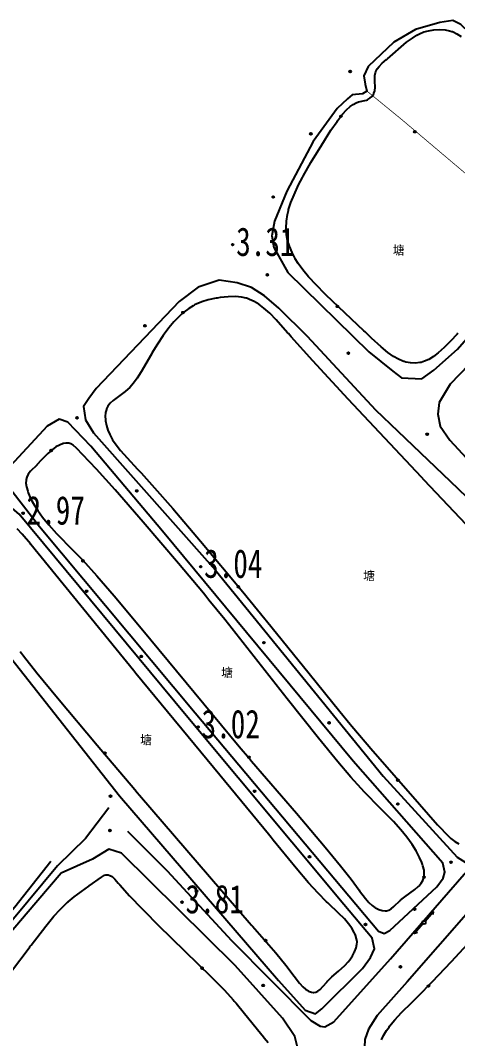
# Model space of a CAD drawing. Header units: metres. Extents: x 494039 to 619385, y 3351420 to 3402703.
# Drawn here: x 594504.6 to 594565.8, y 3393029.2 to 3393171.6 of the extents above; entities that cross this region are included whole.
import ezdxf
from ezdxf.enums import TextEntityAlignment as Align

# ---------------------------------------------------------------- set-up
doc = ezdxf.new("R2010")
doc.units = ezdxf.units.M
for name, pattern in [('2450', [0]), ('6461', [0]), ('8521', [0])]:
    doc.linetypes.add(name, pattern=pattern)
for name, color, linetype in [('210100', 130, 'Continuous'), ('270102', 130, '6461'), ('380202', 8, '2450'), ('541200', 8, 'Continuous'), ('720100', 8, 'Continuous'), ('760201', 8, '8521')]:
    doc.layers.add(name, color=color, linetype=linetype)

# ---------------------------------------------------------------- blocks, each defined once
blk = doc.blocks.new('dy')
blk.add_line((0.5, 0), (4, 0))
blk.add_lwpolyline([(3.31, 0.4), (4, 0), (3.31, -0.4)])
blk.add_circle((0, 0), 0.5)
blk = doc.blocks.new('y13')
blk.add_text('塘', height=2.5).set_placement((-1.67, -1.12))
blk = doc.blocks.new('p_point')
for radius in [0.25, 0.2, 0.15, 0.1, 0.05]:
    blk.add_circle((0, 0), radius)
blk.add_point((0, 0))
blk = doc.blocks.new('1-1&1-2&1-5')
at = {"layer": '210100', "color": 130, "flags": 128}
for points, elevation in [([(594565.77, 3393127.82), (594565.68, 3393127.72), (594564.75, 3393126.7), (594563.86, 3393125.82), (594563.04, 3393125.09), (594562.39, 3393124.6), (594561.72, 3393124.18), (594561.13, 3393123.91), (594560.64, 3393123.75), (594560.51, 3393123.72), (594560.47, 3393123.72), (594559.88, 3393123.65), (594559.18, 3393123.68), (594558.54, 3393123.8), (594558.28, 3393123.87), (594558.23, 3393123.89), (594558.1, 3393123.93), (594557.48, 3393124.2), (594556.78, 3393124.6), (594556.01, 3393125.15), (594555.05, 3393125.93), (594553.73, 3393127.15), (594552.82, 3393128.01), (594552.66, 3393128.16), (594547.4, 3393133.16), (594545.85, 3393134.72), (594545.1, 3393135.52), (594544.96, 3393135.68), (594544.91, 3393135.73), (594544.13, 3393136.68), (594543.48, 3393137.57), (594543.06, 3393138.23), (594543.03, 3393138.29), (594542.99, 3393138.35), (594542.6, 3393139.12), (594542.25, 3393139.98), (594541.99, 3393140.81), (594541.84, 3393141.58), (594541.83, 3393141.65), (594541.82, 3393141.71), (594541.77, 3393142.53), (594541.82, 3393143.49), (594541.97, 3393144.44), (594542.09, 3393144.98), (594542.1, 3393145.04), (594542.13, 3393145.14), (594542.44, 3393146.09), (594542.89, 3393147.2), (594543.53, 3393148.56), (594544.09, 3393149.62), (594544.17, 3393149.78), (594545.25, 3393151.69), (594546.76, 3393154.19), (594548.05, 3393156.2), (594548.91, 3393157.45), (594548.96, 3393157.52), (594549.68, 3393158.45), (594550.24, 3393159.07), (594550.72, 3393159.51), (594551.17, 3393159.83), (594551.59, 3393160.05), (594551.88, 3393160.16), (594551.91, 3393160.16), (594553, 3393160.42), (594553.15, 3393160.48), (594553.18, 3393160.49), (594553.2, 3393160.5), (594553.5, 3393160.69), (594553.77, 3393160.93), (594553.98, 3393161.21), (594554.04, 3393161.32), (594554.05, 3393161.34), (594554.06, 3393161.37), (594554.17, 3393161.73), (594554.21, 3393162.22), (594554.17, 3393163.09), (594554.17, 3393163.12), (594554.18, 3393163.84), (594554.27, 3393164.29), (594554.3, 3393164.39), (594554.32, 3393164.43), (594554.5, 3393164.78), (594554.78, 3393165.14), (594555.23, 3393165.57), (594555.83, 3393166.08), (594555.87, 3393166.11), (594555.97, 3393166.19), (594558.62, 3393168.5), (594559.43, 3393169.1), (594560.06, 3393169.51), (594560.61, 3393169.79), (594560.85, 3393169.89), (594560.96, 3393169.93), (594561.04, 3393169.96), (594561.67, 3393170.13), (594562.41, 3393170.25), (594563.25, 3393170.29), (594564, 3393170.24), (594564.64, 3393170.12), (594564.94, 3393170.02), (594565.02, 3393170), (594565.13, 3393169.95), (594565.66, 3393169.7), (594566.25, 3393169.3)], 2.63), ([(594571.99, 3393095.8), (594561.08, 3393107.31), (594560.7, 3393107.71), (594550.47, 3393118.62), (594545.53, 3393123.95), (594542.47, 3393127.35), (594542.09, 3393127.79), (594541.98, 3393127.91), (594540.38, 3393129.71), (594539.49, 3393130.62), (594538.68, 3393131.34), (594537.96, 3393131.88), (594537.32, 3393132.27), (594536.66, 3393132.57), (594536.38, 3393132.67), (594536.24, 3393132.72), (594536.17, 3393132.74), (594535.53, 3393132.87), (594534.7, 3393132.95), (594533.68, 3393132.93), (594532.57, 3393132.82), (594532.14, 3393132.75), (594532.05, 3393132.73), (594531.99, 3393132.72), (594530.87, 3393132.48), (594529.99, 3393132.22), (594529.21, 3393131.9), (594528.98, 3393131.79), (594528.92, 3393131.76), (594528.77, 3393131.68), (594528.17, 3393131.31), (594527.47, 3393130.78), (594526.81, 3393130.19), (594526.06, 3393129.41), (594525.36, 3393128.57), (594524.6, 3393127.53), (594523.78, 3393126.3), (594523.02, 3393125.03), (594522.95, 3393124.92), (594521.53, 3393122.42), (594520.97, 3393121.56), (594520.43, 3393120.84), (594519.91, 3393120.26), (594519.33, 3393119.73), (594519.27, 3393119.68), (594518.33, 3393118.99), (594517.6, 3393118.44), (594517.17, 3393118.04), (594516.87, 3393117.65), (594516.67, 3393117.28), (594516.65, 3393117.21), (594516.64, 3393117.18), (594516.53, 3393116.76), (594516.48, 3393116.19), (594516.5, 3393115.77), (594516.51, 3393115.74), (594516.53, 3393115.57), (594516.65, 3393114.91), (594516.85, 3393114.28), (594517.12, 3393113.68), (594517.52, 3393112.95), (594517.99, 3393112.25), (594518.62, 3393111.44), (594519.54, 3393110.39), (594520.99, 3393108.85), (594521.11, 3393108.72), (594521.5, 3393108.31), (594523.38, 3393106.23), (594525.92, 3393103.33), (594529.8, 3393098.76), (594535.71, 3393091.68), (594538.81, 3393087.91), (594539.05, 3393087.62), (594544.98, 3393080.24), (594549.27, 3393074.93), (594550.72, 3393073.18), (594550.96, 3393072.89), (594553.92, 3393069.43), (594559.16, 3393063.43), (594562.96, 3393059.12), (594563.21, 3393058.83), (594563.27, 3393058.78), (594564.18, 3393057.79), (594564.81, 3393057.2), (594565.37, 3393056.78), (594565.91, 3393056.46)], 2.57), ([(594504.61, 3393083.32), (594504.77, 3393083.11), (594505.07, 3393082.71), (594506.92, 3393080.36), (594509.8, 3393076.85), (594515.37, 3393070.24), (594520.64, 3393064.03), (594520.97, 3393063.64), (594521.29, 3393063.27), (594532.77, 3393049.88), (594536.61, 3393045.44), (594536.94, 3393045.07), (594537.06, 3393044.94), (594540.33, 3393041.19), (594541.74, 3393039.47), (594542.76, 3393038.14), (594542.87, 3393037.99), (594542.91, 3393037.94), (594543.66, 3393036.95), (594544.1, 3393036.47), (594544.5, 3393036.13), (594544.91, 3393035.88), (594544.93, 3393035.86), (594545.31, 3393035.7), (594545.57, 3393035.65), (594545.59, 3393035.65), (594545.64, 3393035.65), (594545.94, 3393035.7), (594546.23, 3393035.83), (594546.53, 3393036.07), (594546.93, 3393036.49), (594547.5, 3393037.17), (594547.56, 3393037.24), (594548.16, 3393037.85), (594549.1, 3393038.67), (594550, 3393039.46), (594550.46, 3393039.95), (594550.68, 3393040.22), (594550.69, 3393040.24), (594551.04, 3393040.78), (594551.31, 3393041.28), (594551.32, 3393041.3), (594551.33, 3393041.33), (594551.57, 3393041.91), (594551.68, 3393042.4), (594551.7, 3393042.72), (594551.7, 3393042.74), (594551.64, 3393043.19), (594551.47, 3393043.69), (594551.37, 3393043.93), (594551.36, 3393043.95), (594551.31, 3393044.05), (594550.97, 3393044.64), (594550.51, 3393045.28), (594549.92, 3393045.97), (594549.11, 3393046.77), (594547.69, 3393048.1), (594547.61, 3393048.18), (594547.43, 3393048.35), (594546.24, 3393049.57), (594544.93, 3393051.01), (594543.2, 3393053.04), (594539.98, 3393056.98), (594539.82, 3393057.17), (594539.67, 3393057.35), (594539.3, 3393057.81), (594532.5, 3393066.07), (594520.78, 3393080.26), (594520.49, 3393080.62), (594506.1, 3393098.29), (594506.02, 3393098.39), (594504.87, 3393099.75), (594504.17, 3393100.48)], 2.41), ([(594555.1, 3393029.07), (594555.39, 3393029.66), (594555.81, 3393030.35), (594556.17, 3393030.84), (594556.24, 3393030.94), (594556.98, 3393031.85), (594557.91, 3393032.86), (594559.36, 3393034.29), (594560.09, 3393035), (594560.31, 3393035.21), (594562.21, 3393037.14), (594564.91, 3393039.99), (594569.44, 3393044.9)], 2.46), ([(594503.54, 3393038.85), (594505.71, 3393041.74), (594505.94, 3393042.04), (594506.01, 3393042.14), (594506.11, 3393042.27), (594508.18, 3393044.96), (594509.32, 3393046.32), (594510.18, 3393047.28), (594510.98, 3393048.07), (594511.22, 3393048.28), (594511.28, 3393048.33), (594512.15, 3393049.04), (594513.66, 3393050.15), (594514.2, 3393050.54), (594514.23, 3393050.56), (594515.95, 3393051.79), (594515.97, 3393051.8), (594516.39, 3393052.05), (594516.59, 3393052.12), (594516.6, 3393052.13), (594516.64, 3393052.13), (594516.9, 3393052.13), (594517.15, 3393052.04), (594517.44, 3393051.86), (594517.81, 3393051.51), (594518.31, 3393050.95), (594518.35, 3393050.91), (594518.51, 3393050.72), (594519.89, 3393049.18), (594521.63, 3393047.36), (594524.17, 3393044.82), (594525.45, 3393043.56), (594525.59, 3393043.42), (594525.77, 3393043.24), (594531.32, 3393037.84), (594533.14, 3393035.98), (594534.36, 3393034.66), (594534.53, 3393034.47), (594534.69, 3393034.28), (594534.78, 3393034.19), (594535.96, 3393032.74), (594538.19, 3393029.96), (594538.62, 3393029.45), (594538.71, 3393029.34), (594538.73, 3393029.32), (594539.28, 3393028.66)], 2.46)]:
    blk.add_lwpolyline(points, dxfattribs=dict(at, elevation=elevation))
at = {"layer": '210100', "color": 130, "elevation": 2.57, "flags": 128}
blk.add_lwpolyline([(594536.64, 3393068.38), (594536.95, 3393068.01), (594543.21, 3393060.72), (594547.25, 3393055.97), (594549.39, 3393053.38), (594550.87, 3393051.49), (594552.01, 3393049.95), (594552.05, 3393049.9), (594552.87, 3393048.79), (594553.35, 3393048.25), (594553.79, 3393047.85), (594554.18, 3393047.57), (594554.24, 3393047.54), (594554.27, 3393047.52), (594554.75, 3393047.26), (594555.2, 3393047.11), (594555.61, 3393047.06), (594555.76, 3393047.07), (594555.79, 3393047.07), (594555.83, 3393047.08), (594556.14, 3393047.17), (594556.46, 3393047.35), (594556.85, 3393047.67), (594557.72, 3393048.52), (594557.76, 3393048.55), (594557.81, 3393048.6), (594558.38, 3393049.05), (594559.77, 3393050.05), (594560.25, 3393050.47), (594560.3, 3393050.52), (594560.32, 3393050.54), (594560.65, 3393050.94), (594560.88, 3393051.33), (594561.03, 3393051.72), (594561.06, 3393051.8), (594561.06, 3393051.84), (594561.1, 3393052.26), (594561.06, 3393052.76), (594560.9, 3393053.37), (594560.83, 3393053.58), (594560.74, 3393053.83), (594560.43, 3393054.56), (594559.95, 3393055.48), (594559.4, 3393056.35), (594558.64, 3393057.39), (594557.81, 3393058.39), (594556.77, 3393059.55), (594554.94, 3393061.42), (594552.75, 3393063.67), (594552.26, 3393064.19), (594550.84, 3393065.77), (594549.01, 3393067.93), (594546.32, 3393071.21), (594541.93, 3393076.73), (594533.19, 3393087.8), (594530.99, 3393090.53), (594530.55, 3393091.07), (594530.21, 3393091.49), (594526.73, 3393095.65), (594521.81, 3393101.41), (594517.87, 3393105.93), (594515.26, 3393108.82), (594513.31, 3393110.9), (594512.49, 3393111.73), (594512.47, 3393111.75), (594512.01, 3393112.17), (594511.69, 3393112.38), (594511.4, 3393112.47), (594511.38, 3393112.48), (594511.35, 3393112.48), (594510.98, 3393112.48), (594510.71, 3393112.42), (594510.71, 3393112.42), (594510.61, 3393112.4), (594510.07, 3393112.2), (594509.58, 3393111.94), (594509.05, 3393111.55), (594508.47, 3393111.04), (594507.57, 3393110.12), (594506.94, 3393109.45), (594506.9, 3393109.41), (594506.05, 3393108.53), (594505.73, 3393108.11), (594505.52, 3393107.71), (594505.42, 3393107.39), (594505.41, 3393107.34), (594505.41, 3393107.31), (594505.39, 3393106.87), (594505.47, 3393106.36), (594505.65, 3393105.74), (594505.73, 3393105.51), (594506.1, 3393104.64), (594506.54, 3393103.82), (594507.04, 3393103.04), (594507.71, 3393102.1), (594508.6, 3393101.03), (594509.69, 3393099.83), (594511.97, 3393097.5), (594512.78, 3393096.67), (594513.3, 3393096.13), (594515.3, 3393093.93), (594517.73, 3393091.13), (594521.53, 3393086.6), (594535.21, 3393070.07)], close=True, dxfattribs=at)
at = {"layer": '270102', "color": 130, "const_width": 0.1, "elevation": 3.36, "flags": 128}
blk.add_lwpolyline([(594571.84, 3393145.98), (594569.3, 3393148.1), (594557.89, 3393157.75), (594553.08, 3393161.68)], dxfattribs=at)
at = {"layer": '380202', "color": 8, "elevation": 3.95, "flags": 128}
blk.add_lwpolyline([(594516.98, 3393061.48), (594513.71, 3393057.21), (594509.79, 3393053.37), (594499.27, 3393040.75), (594489.11, 3393030.57), (594482.59, 3393024.03), (594474.23, 3393017.31), (594458.76, 3393005.04)], dxfattribs=at)
at = {"layer": '720100', "color": 8}
for p in [(594550.73, 3393164.42, 2.97), (594549.44, 3393158.15, 2.2), (594545.24, 3393155.71, 3.09), (594559.77, 3393156, 2.63), (594539.98, 3393146.88, 3.04), (594534.3, 3393140.21, 3.31), (594539.15, 3393135.99, 3.19), (594548.95, 3393131.58, 2.2), (594527.35, 3393130.72, 1.9), (594522.03, 3393128.88, 3.23), (594550.48, 3393125.05, 3.22), (594512.54, 3393116.01, 2.9), (594561.5, 3393113.71, 3.31), (594508.93, 3393111.44, 2.09), (594520.89, 3393105.79, 2.99), (594505, 3393102.66, 2.97), (594513.37, 3393096.02, 2.09), (594529.83, 3393095.2, 3.04), (594513.88, 3393091.76, 2.92), (594535.1, 3393092.37, 1.9), (594538.67, 3393084.57, 2.99), (594521.52, 3393082.65, 3), (594547.78, 3393073.36, 2.95), (594529.47, 3393072.78, 3.02), (594516.42, 3393069.12, 1.95), (594536.58, 3393068.55, 2.09), (594557.4, 3393065.35, 1.9), (594517.22, 3393063.12, 3.02), (594537.37, 3393063.8, 2.99), (594557.38, 3393062.02, 2.96), (594517.14, 3393058.31, 3.52), (594545.05, 3393054.65, 2.93), (594564.83, 3393053.87, 3.02), (594561.06, 3393051.8, 2.09), (594529.25, 3393049.84, 3), (594527.22, 3393048.3, 3.81), (594559.75, 3393047.3, 2.96), (594552.87, 3393045.18, 3.01), (594538.91, 3393042.95, 1.95), (594530.02, 3393039.06, 1.83), (594557.76, 3393039.25, 3.62), (594538.56, 3393036.66, 3.76), (594561.69, 3393036.57, 1.87)]:
    blk.add_point(p, dxfattribs=at)
at = {"layer": '760201', "color": 8, "flags": 128}
for points, elevation in [([(594578.86, 3393142.45), (594580.11, 3393143.69), (594581.46, 3393145.6), (594584.28, 3393150.19), (594585.01, 3393151.43), (594584.99, 3393152.27), (594584.34, 3393153.28), (594581.35, 3393156.51), (594571.25, 3393166.14), (594566.2, 3393171.01), (594565.07, 3393171.57), (594563.25, 3393171.27), (594559.85, 3393170.29), (594556.82, 3393168.53), (594553.24, 3393165.13), (594552.66, 3393163.8), (594552.82, 3393162.67), (594553.08, 3393161.68), (594552.45, 3393161.32), (594550.99, 3393161.15), (594550.34, 3393160.59), (594548.92, 3393159.24), (594545.57, 3393154.65), (594541.89, 3393147.67), (594540.14, 3393143.49), (594539.76, 3393141.43), (594540.04, 3393139.8), (594542.04, 3393136.31), (594553.32, 3393125.25), (594556.7, 3393122.52), (594557.92, 3393121.58), (594560.77, 3393121.46), (594562.43, 3393122.67), (594565.73, 3393125.61), (594569.94, 3393130.42), (594576.14, 3393138.95), (594577.71, 3393141.25)], 3.9), ([(594571.23, 3393127.47), (594564.71, 3393120.69), (594563.2, 3393118.15), (594562.97, 3393116.51), (594563.33, 3393114.84), (594564.68, 3393112.89), (594573.33, 3393103.53), (594591.36, 3393086.8), (594592.93, 3393085.76), (594593.86, 3393085.21), (594594.89, 3393085.54), (594598.62, 3393089.9), (594612.2, 3393106.55), (594623.63, 3393120.94), (594635.25, 3393135.52), (594642.88, 3393144.88), (594643.44, 3393146), (594643.74, 3393146.87), (594643.8, 3393147.67), (594642.42, 3393149.74), (594633.97, 3393156.94), (594628.39, 3393161.6), (594626.55, 3393162.9), (594624.88, 3393162.01), (594621.69, 3393159.1), (594618.8, 3393156.85), (594616.2, 3393155.99), (594614.06, 3393156.43), (594609.65, 3393158.31), (594608.19, 3393158.13), (594606.71, 3393156.51), (594605.68, 3393156.18), (594603.84, 3393157.48), (594600.33, 3393160.18), (594599.49, 3393160.69), (594597.43, 3393159.51), (594585.86, 3393146.13), (594577.94, 3393136.12)], 3.9), ([(594554.3, 3393117.06), (594544.78, 3393127.39), (594540.76, 3393131.34), (594538.75, 3393133.05), (594536.95, 3393134.22), (594534.94, 3393134.89), (594532.43, 3393135.23), (594529.47, 3393134.28), (594526.83, 3393132.29), (594515.22, 3393120.09), (594514.2, 3393118.71), (594513.46, 3393117.57), (594513.73, 3393115.74), (594514.85, 3393113.93), (594531.86, 3393094.77), (594555.34, 3393065.93), (594565.71, 3393054.57), (594567.31, 3393053.57), (594568.26, 3393053.94), (594572.7, 3393058.09), (594577.28, 3393063.52), (594580.54, 3393067.22), (594587.11, 3393074.8), (594588.18, 3393076.77), (594588.71, 3393078.55), (594588.81, 3393080.47), (594588.34, 3393082.31), (594586.43, 3393084.9), (594577.38, 3393094.96), (594565.83, 3393106.08), (594557.43, 3393114.08)], 3.83), ([(594514.46, 3393112.04), (594511.25, 3393115.4), (594510.05, 3393115.84), (594508.36, 3393114.83), (594502.62, 3393108.66), (594502.22, 3393107.98), (594502.47, 3393107.02), (594507.27, 3393100.79), (594529.05, 3393074.74), (594554.68, 3393044.22), (594555.5, 3393043.91), (594556.3, 3393044.35), (594562.83, 3393050.43), (594563.72, 3393051.63), (594563.96, 3393052.5), (594563.7, 3393053.75), (594551.17, 3393068.02), (594524.47, 3393100.17)], 3.67), ([(594498.89, 3393104.36), (594493.33, 3393098.52), (594492.41, 3393096.97), (594492.46, 3393096.12), (594496.62, 3393090.83), (594518.49, 3393063.18), (594540.71, 3393037.33), (594544.46, 3393033.19), (594545.9, 3393032.7), (594546.76, 3393033.38), (594552.48, 3393039.02), (594553.58, 3393040.57), (594554.12, 3393041.79), (594553.8, 3393043.26), (594549.85, 3393047.98), (594527.8, 3393074.37), (594504.44, 3393102.55), (594502.25, 3393104.39), (594501.07, 3393105.18), (594500.03, 3393104.8)], 3.44), ([(594567.3, 3393046.94), (594558.68, 3393037.17), (594554.51, 3393032.44), (594553.28, 3393030.52), (594552.79, 3393029.08), (594552.7, 3393026.94), (594553.43, 3393024.77), (594554.98, 3393022.2), (594561.54, 3393015.11), (594587.23, 3392988.11), (594599.68, 3392976.17), (594602.56, 3392974.38), (594604.32, 3392974.43), (594605.85, 3392974.71), (594607.88, 3392975.97), (594610.88, 3392978.58), (594614.61, 3392983.02), (594619.66, 3392990.62), (594628.68, 3393005.07), (594631.47, 3393009.17), (594634.15, 3393012.6), (594635.8, 3393016), (594637.41, 3393019.79), (594638.17, 3393023.54), (594638.15, 3393026.29), (594636.85, 3393029.79), (594634.79, 3393032.93), (594622.45, 3393045.82), (594607.55, 3393060.14), (594597.16, 3393069.4), (594594.89, 3393071.11), (594592.16, 3393071.73), (594589.11, 3393070.97), (594586.32, 3393068.42), (594576.24, 3393057.42)], 4.28), ([(594543.03, 3393025.55), (594543.52, 3393027.45), (594543, 3393029.5), (594541.25, 3393032.08), (594534.67, 3393039.45), (594518.74, 3393055.16), (594516.99, 3393055.71), (594514.71, 3393054.32), (594510.34, 3393052.35), (594505.44, 3393046.61), (594501.7, 3393042.27), (594495.76, 3393035.76), (594485.72, 3393025.28), (594475.21, 3393016.18), (594461.87, 3393005.44), (594459.23, 3393002.99), (594457.6, 3393000.86), (594456.8, 3392999.51), (594456.51, 3392997.48), (594457.33, 3392995.63), (594474.37, 3392975.12), (594481.16, 3392968.09), (594483.11, 3392966.93), (594484.54, 3392966.72), (594485.78, 3392967.27), (594491.49, 3392971.37), (594499.13, 3392977.79), (594503.27, 3392981.65), (594507.28, 3392985.42), (594514.89, 3392993.6), (594525.46, 3393004.78), (594531.33, 3393011.61), (594541.81, 3393023.28)], 4.28)]:
    blk.add_lwpolyline(points, close=True, dxfattribs=dict(at, elevation=elevation))
for points, elevation in [([(594519.59, 3393058.23), (594525.13, 3393052.66), (594534.15, 3393042.94), (594545.21, 3393031.73), (594546.52, 3393030.97), (594547.18, 3393030.85), (594548.43, 3393031.57), (594556.37, 3393040.36), (594566.69, 3393052.23), (594568.21, 3393053.88)], 4.17), ([(594417.5, 3392980.73), (594417.82, 3392980.8), (594422.03, 3392982.98), (594426.12, 3392985.81), (594436.5, 3392993.06), (594441.24, 3392996.38), (594444.44, 3392998.4), (594446.96, 3393000.11), (594451.94, 3393004.23), (594453.54, 3393004.09), (594456.53, 3393002.94), (594457.61, 3393002.81), (594458.15, 3393003.22), (594458.36, 3393003.82), (594457.9, 3393004.7), (594457.61, 3393005.49), (594458.01, 3393006.42), (594469.53, 3393015.37), (594480.11, 3393023.31), (594483.4, 3393026.03), (594487.29, 3393030.01), (594497.39, 3393040.32), (594503.85, 3393047.66), (594508.86, 3393054.03)], 4.15)]:
    blk.add_lwpolyline(points, dxfattribs=dict(at, elevation=elevation))
at = {"color": 8, "linetype": 'Continuous', "xscale": 0.5, "yscale": 0.5, "zscale": 0.5}
for p in [(594557.54, 3393139.39), (594553.41, 3393093.88), (594533.54, 3393080.34), (594522.21, 3393070.93)]:
    blk.add_blockref('y13', p, dxfattribs=at)
at = {"layer": '541200', "color": 8, "linetype": 'Continuous', "xscale": 0.5, "yscale": 0.5, "zscale": 0.5}
for rotation in [229.439014419502, 49.02542660349143]:
    blk.add_blockref('dy', (594561.05, 3393045.45), dxfattribs=dict(at, rotation=rotation))
at = {"layer": '720100', "color": 8, "linetype": 'Continuous', "xscale": 0.5, "yscale": 0.5, "zscale": 0.5}
for p in [(594550.73, 3393164.42, 2.97), (594549.44, 3393158.15, 2.2), (594545.24, 3393155.71, 3.09), (594559.77, 3393156, 2.63), (594539.98, 3393146.88, 3.04), (594534.3, 3393140.21, 3.31), (594539.15, 3393135.99, 3.19), (594548.95, 3393131.58, 2.2), (594527.35, 3393130.72, 1.9), (594522.03, 3393128.88, 3.23), (594550.48, 3393125.05, 3.22), (594512.54, 3393116.01, 2.9), (594561.5, 3393113.71, 3.31), (594508.93, 3393111.44, 2.09), (594520.89, 3393105.79, 2.99), (594505, 3393102.66, 2.97), (594513.37, 3393096.02, 2.09), (594529.83, 3393095.2, 3.04), (594513.88, 3393091.76, 2.92), (594535.1, 3393092.37, 1.9), (594538.67, 3393084.57, 2.99), (594521.52, 3393082.65, 3), (594529.47, 3393072.78, 3.02), (594547.78, 3393073.36, 2.95), (594516.42, 3393069.12, 1.95), (594536.58, 3393068.55, 2.09), (594557.4, 3393065.35, 1.9), (594517.22, 3393063.12, 3.02), (594537.37, 3393063.8, 2.99), (594557.38, 3393062.02, 2.96), (594517.14, 3393058.31, 3.52), (594545.05, 3393054.65, 2.93), (594564.83, 3393053.87, 3.02), (594561.06, 3393051.8, 2.09), (594529.25, 3393049.84, 3), (594527.22, 3393048.3, 3.81), (594559.75, 3393047.3, 2.96), (594552.87, 3393045.18, 3.01), (594538.91, 3393042.95, 1.95), (594530.02, 3393039.06, 1.83), (594557.76, 3393039.25, 3.62), (594538.56, 3393036.66, 3.76), (594561.69, 3393036.57, 1.87)]:
    blk.add_blockref('p_point', p, dxfattribs=at)
at = {"layer": '720100', "color": 8, "width": 0.75}
for s, p in [('3.31', (594534.79, 3393140.63, 3.31)), ('2.97', (594505.48, 3393103.08, 2.97)), ('3.04', (594530.31, 3393095.63, 3.04)), ('3.02', (594529.95, 3393073.21, 3.02)), ('3.81', (594527.71, 3393048.73, 3.81))]:
    blk.add_text(s, height=4, dxfattribs=at).set_placement(p, align=Align.MIDDLE_LEFT)

msp = doc.modelspace()

# ---------------------------------------------------------------- block references
msp.add_blockref('1-1&1-2&1-5', (0, 0))

doc.saveas('drawing.dxf')
